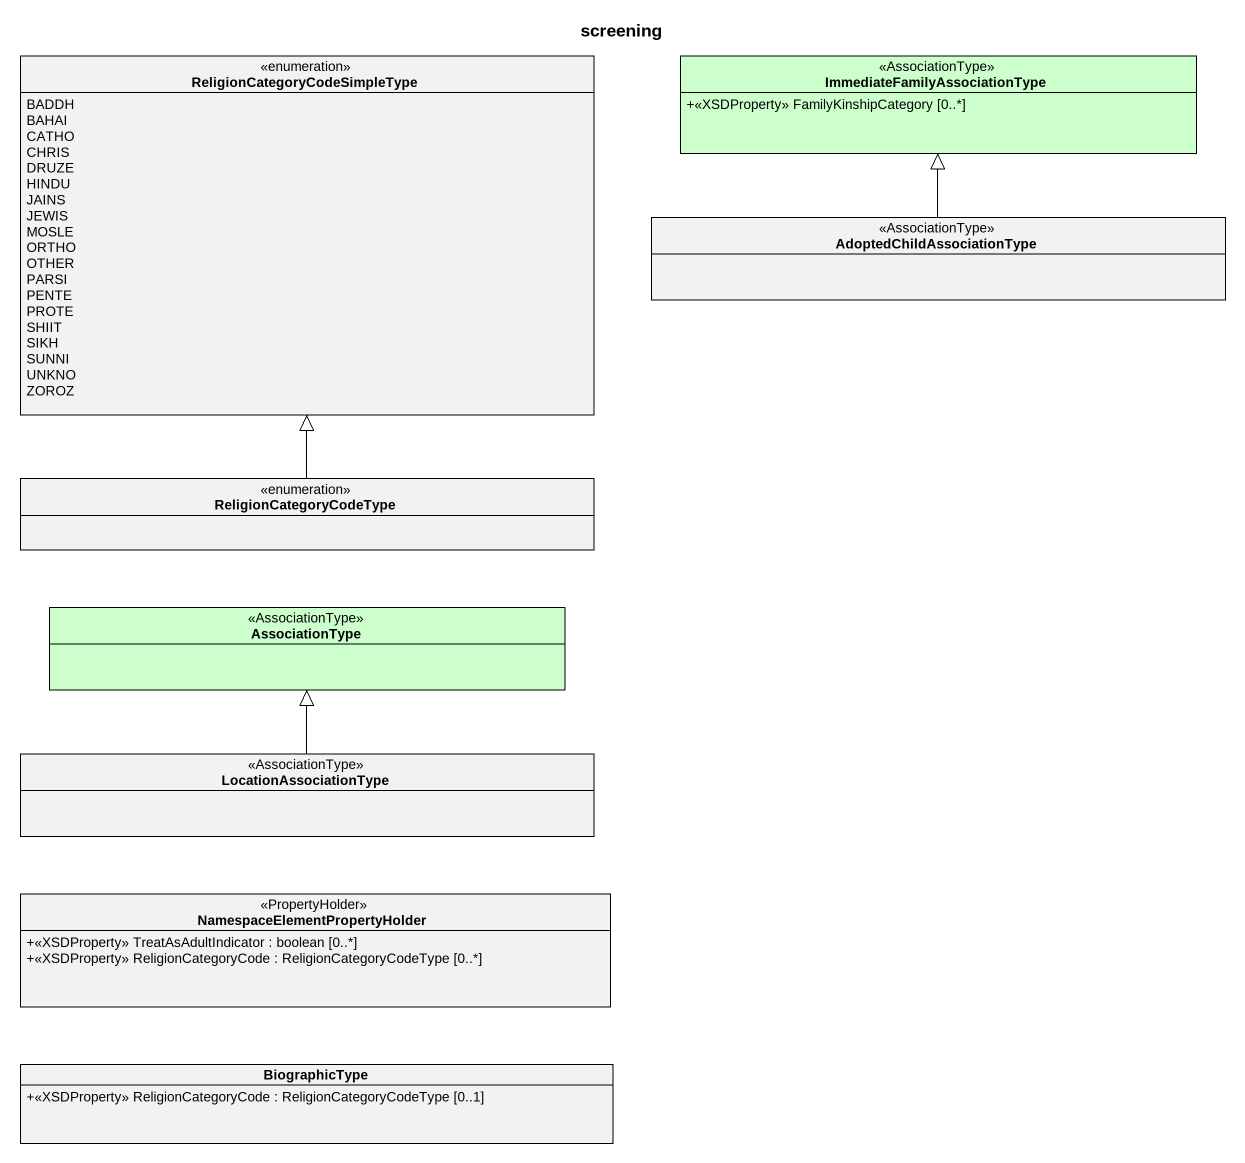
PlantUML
@startuml
title screening
hide circle
hide empty members
skinparam classAttributeIconSize 0
enum "ReligionCategoryCodeSimpleType" as ReligionCategoryCodeSimpleTy {
  BADDH
  BAHAI
  CATHO
  CHRIS
  DRUZE
  HINDU
  JAINS
  JEWIS
  MOSLE
  ORTHO
  OTHER
  PARSI
  PENTE
  PROTE
  SHIIT
  SIKH
  SUNNI
  UNKNO
  ZOROZ
}
class "ImmediateFamilyAssociationType" as ImmediateFamilyAssociationTy <<AssociationType>> #CCFFCC {
  +<<XSDProperty>> FamilyKinshipCategory [0..*]
}
class AdoptedChildAssociationType <<AssociationType>>
enum ReligionCategoryCodeType
class AssociationType <<AssociationType>> #CCFFCC
class LocationAssociationType <<AssociationType>>
class "NamespaceElementPropertyHolder" as NamespaceElementPropertyHold <<PropertyHolder>> {
  +<<XSDProperty>> TreatAsAdultIndicator : boolean [0..*]
  +<<XSDProperty>> ReligionCategoryCode : ReligionCategoryCodeType [0..*]
}
class BiographicType {
  +<<XSDProperty>> ReligionCategoryCode : ReligionCategoryCodeType [0..1]
}
AdoptedChildAssociationType -up-|> ImmediateFamilyAssociationTy
ReligionCategoryCodeType -up-|> ReligionCategoryCodeSimpleTy
LocationAssociationType -up-|> AssociationType
@enduml
